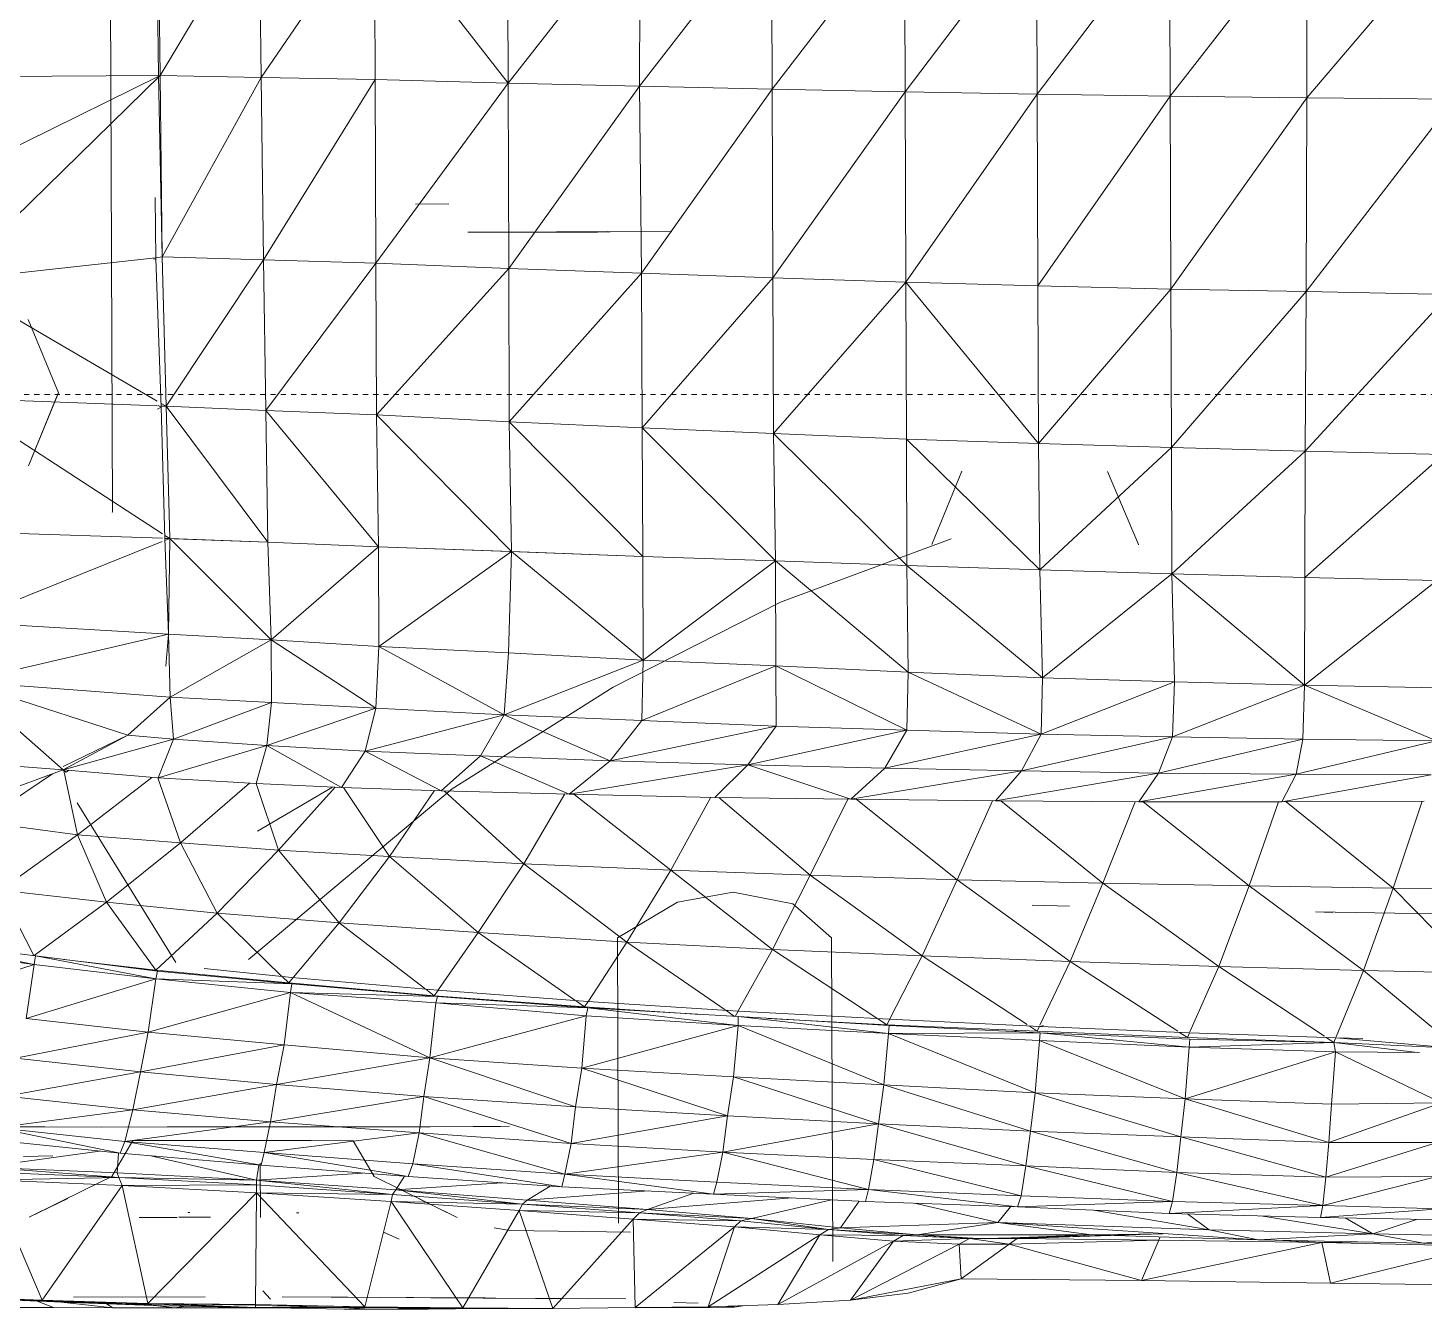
# Model space of a CAD drawing. Header units: inches. Extents: x -4450 to -273, y 9564 to 12971.
# Drawn here: x -2055.53 to -2021.54, y 12405.86 to 12437.04 of the extents above; entities that cross this region are included whole.
import ezdxf

# ---------------------------------------------------------------- set-up
doc = ezdxf.new("R2010")
doc.units = ezdxf.units.IN
doc.header["$MEASUREMENT"] = 0
doc.linetypes.add('Aligning Line 1_8_', pattern=[0.25, 0.125, -0.125])
for name, color, linetype, lineweight in [('0-1', 7, 'Continuous', 5), ('0-3', 7, 'Continuous', 9), ('A-GENM', 5, 'Continuous', 9), ('G-ANNO-SYMB-2', 147, 'Aligning Line 1_8_', 9)]:
    doc.layers.add(name, color=color, linetype=linetype, lineweight=lineweight)

# ---------------------------------------------------------------- blocks, each defined once
blk = doc.blocks.new('Land_Rover_Evoque_-_SUV_Car_Vehicle_Automobile_13067 - Land Rover EVOQUE_dwg-V7-FLOOR PLAN - ROOF')
at = {"layer": 'A-GENM'}
for p, q in [((0.91639, -0.15537), (0.91486, -0.23357)), ((0.69614, -0.18545), (0.69559, -0.25242)), ((0.94109, -0.184), (0.93954, -0.29103)), ((0.71217, -0.19287), (0.71021, -0.30044)), ((0.91068, -0.19018), (0.90917, -0.26493)), ((0.91068, -0.19018), (0.91486, -0.23357)), ((0.91461, -0.29651), (0.91663, -0.19778)), ((0.93954, -0.29103), (0.91663, -0.19778)), ((0.74795, -0.20084), (0.69559, -0.25242)), ((0.74795, -0.20084), (0.74646, -0.27072)), ((0.09805, -0.21274), (0.20732, -0.30565)), ((0.20826, -0.21476), (0.20732, -0.30565)), ((0.20826, -0.21476), (0.32707, -0.30618)), ((0.79461, -0.21261), (0.74646, -0.27072)), ((0.79461, -0.21261), (0.78798, -0.28761)), ((0.79461, -0.21261), (0.79089, -0.28904)), ((0.32885, -0.21774), (0.32707, -0.30618)), ((0.32885, -0.21774), (0.42571, -0.30681)), ((0.42571, -0.30681), (0.42774, -0.22129)), ((0.42774, -0.22129), (0.50375, -0.30702)), ((0.82822, -0.22245), (0.79679, -0.28805)), ((0.82822, -0.22245), (0.85265, -0.29219)), ((0.82822, -0.22245), (0.82914, -0.29036)), ((0.89377, -0.22309), (0.89175, -0.2959)), ((0.89377, -0.22309), (0.89907, -0.2973)), ((0.90057, -0.21913), (0.89907, -0.2973)), ((0.50552, -0.2254), (0.50375, -0.30702)), ((0.50375, -0.30702), (0.50552, -0.2254)), ((0.50552, -0.2254), (0.57023, -0.30723)), ((0.57177, -0.22464), (0.57023, -0.30723)), ((0.60463, -0.22548), (0.57023, -0.30723)), ((0.60463, -0.22548), (0.60359, -0.30809)), ((0.62512, -0.31236), (0.60463, -0.22548)), ((0.62512, -0.31236), (0.62567, -0.22883)), ((0.64225, -0.32109), (0.62567, -0.22883)), ((0.85267, -0.22524), (0.85265, -0.29219)), ((0.85267, -0.22524), (0.87417, -0.29405)), ((0.87372, -0.22514), (0.87417, -0.29405)), ((0.87372, -0.22514), (0.89175, -0.2959)), ((0.64225, -0.32109), (0.64182, -0.23314)), ((0.69559, -0.25242), (0.64183, -0.23445)), ((0.69559, -0.25242), (0.64183, -0.23445)), ((0.79714, -0.23741), (0.79089, -0.28904)), ((0.79715, -0.23615), (0.79679, -0.28805)), ((0.90021, -0.23788), (0.90917, -0.26493)), ((0.90917, -0.26493), (0.91486, -0.23357)), ((0.91284, -0.33572), (0.91486, -0.23357)), ((0.69559, -0.25242), (0.64223, -0.31844)), ((0.69408, -0.34135), (0.69559, -0.25242)), ((0.74646, -0.27072), (0.69559, -0.25242)), ((0.69559, -0.25242), (0.74646, -0.27072)), ((0.90917, -0.26493), (0.89807, -0.33417)), ((0.90917, -0.26493), (0.89936, -0.28202)), ((0.90665, -0.36611), (0.90917, -0.26493)), ((0.91284, -0.33572), (0.90917, -0.26493)), ((0.69408, -0.34135), (0.74646, -0.27072)), ((0.74393, -0.36016), (0.74646, -0.27072)), ((0.74646, -0.27072), (0.78741, -0.2876)), ((0.74646, -0.27072), (0.78741, -0.2876)), ((0.78798, -0.28761), (0.78843, -0.27105)), ((0.91412, -0.27133), (0.91461, -0.29651)), ((0.71021, -0.30044), (0.71064, -0.28964)), ((0.78497, -0.378), (0.78798, -0.28761)), ((0.78777, -0.29376), (0.79089, -0.28904)), ((0.7878, -0.28777), (0.79089, -0.28904)), ((0.7878, -0.28777), (0.79089, -0.28904)), ((0.79089, -0.28904), (0.7879, -0.37944)), ((0.79089, -0.28904), (0.78889, -0.37797)), ((0.79089, -0.28904), (0.79679, -0.28805)), ((0.79089, -0.28904), (0.79378, -0.37845)), ((0.79378, -0.37845), (0.79679, -0.28805)), ((0.79378, -0.37845), (0.79679, -0.28805)), ((0.82566, -0.38077), (0.79679, -0.28805)), ((0.82914, -0.29036), (0.79679, -0.28805)), ((0.82566, -0.38077), (0.82914, -0.29036)), ((0.82566, -0.38077), (0.85265, -0.29219)), ((0.85265, -0.29219), (0.82914, -0.29036)), ((0.84915, -0.38361), (0.85265, -0.29219)), ((0.85265, -0.29219), (0.87417, -0.29405)), ((0.93954, -0.29103), (0.91461, -0.29651)), ((0.93954, -0.29103), (0.93801, -0.40782)), ((0.74393, -0.36016), (0.78713, -0.29474)), ((0.84915, -0.38361), (0.87417, -0.29405)), ((0.87417, -0.29405), (0.87117, -0.38593)), ((0.89175, -0.2959), (0.87117, -0.38593)), ((0.87417, -0.29405), (0.89175, -0.2959)), ((0.89175, -0.2959), (0.88926, -0.38876)), ((0.89175, -0.2959), (0.89655, -0.39067)), ((0.89175, -0.2959), (0.89907, -0.2973)), ((0.89655, -0.39067), (0.89907, -0.2973)), ((0.91307, -0.32446), (0.91461, -0.29651)), ((0.91308, -0.39721), (0.91461, -0.29651)), ((0.93801, -0.40782), (0.91461, -0.29651)), ((0.20732, -0.30565), (0.09762, -0.30558)), ((0.09762, -0.30558), (0.20627, -0.39019)), ((0.20732, -0.30565), (0.20627, -0.39019)), ((0.20732, -0.30565), (0.32707, -0.30618)), ((0.20732, -0.30565), (0.32554, -0.38975)), ((0.32707, -0.30618), (0.32554, -0.38975)), ((0.32707, -0.30618), (0.42571, -0.30681)), ((0.32707, -0.30618), (0.42344, -0.3894)), ((0.42571, -0.30681), (0.42344, -0.3894)), ((0.42571, -0.30681), (0.50375, -0.30702)), ((0.42571, -0.30681), (0.50147, -0.3891)), ((0.50375, -0.30702), (0.50147, -0.3891)), ((0.50147, -0.3891), (0.50375, -0.30702)), ((0.50147, -0.3891), (0.57023, -0.30723)), ((0.50375, -0.30702), (0.57023, -0.30723)), ((0.57023, -0.30723), (0.5682, -0.38738)), ((0.60359, -0.30809), (0.57023, -0.30723)), ((0.60205, -0.38872), (0.57023, -0.30723)), ((0.60359, -0.30809), (0.60205, -0.38872)), ((0.62459, -0.39739), (0.60359, -0.30809)), ((0.62512, -0.31236), (0.60359, -0.30809)), ((0.62459, -0.39739), (0.62512, -0.31236)), ((0.64218, -0.40956), (0.62512, -0.31236)), ((0.62512, -0.31236), (0.64225, -0.32109)), ((0.64218, -0.40956), (0.64225, -0.32109)), ((0.69408, -0.34135), (0.64225, -0.32313)), ((0.78942, -0.33351), (0.78986, -0.335)), ((0.91284, -0.33572), (0.90218, -0.49661)), ((0.91284, -0.33572), (0.90665, -0.36611)), ((0.90983, -0.43884), (0.91284, -0.33572)), ((0.69408, -0.34135), (0.64218, -0.40678)), ((0.69252, -0.43175), (0.69408, -0.34135)), ((0.74393, -0.36016), (0.69408, -0.34135)), ((0.69252, -0.43175), (0.74393, -0.36016)), ((0.74091, -0.45202), (0.74393, -0.36016)), ((0.74393, -0.36016), (0.78435, -0.37788)), ((0.90665, -0.36611), (0.89457, -0.4374)), ((0.90665, -0.36611), (0.89685, -0.37934)), ((0.90218, -0.49661), (0.90665, -0.36611)), ((0.78098, -0.4704), (0.78497, -0.378)), ((0.7879, -0.37944), (0.78393, -0.47232)), ((0.78469, -0.38439), (0.7879, -0.37944)), ((0.78491, -0.47038), (0.78889, -0.37797)), ((0.78491, -0.47038), (0.79378, -0.37845)), ((0.78496, -0.37815), (0.7879, -0.37944)), ((0.79378, -0.37845), (0.78889, -0.37797)), ((0.78981, -0.47082), (0.79378, -0.37845)), ((0.78981, -0.47082), (0.79378, -0.37845)), ((0.82566, -0.38077), (0.79378, -0.37845)), ((0.50147, -0.3891), (0.5682, -0.38738)), ((0.56568, -0.469), (0.5682, -0.38738)), ((0.6005, -0.46983), (0.5682, -0.38738)), ((0.60205, -0.38872), (0.5682, -0.38738)), ((0.74091, -0.45202), (0.784, -0.38546)), ((0.82566, -0.38077), (0.78981, -0.47082)), ((0.82215, -0.47364), (0.82566, -0.38077)), ((0.82215, -0.47364), (0.84915, -0.38361)), ((0.84915, -0.38361), (0.82566, -0.38077)), ((0.84566, -0.47647), (0.84915, -0.38361)), ((0.84566, -0.47647), (0.87117, -0.38593)), ((0.84915, -0.38361), (0.87117, -0.38593)), ((0.87117, -0.38593), (0.86718, -0.47928)), ((0.87117, -0.38593), (0.88926, -0.38876)), ((0.20627, -0.39019), (0.09719, -0.39059)), ((0.09719, -0.39059), (0.2051, -0.47229)), ((0.20627, -0.39019), (0.2051, -0.47229)), ((0.20627, -0.39019), (0.32554, -0.38975)), ((0.20627, -0.39019), (0.3235, -0.47187)), ((0.32554, -0.38975), (0.3235, -0.47187)), ((0.32554, -0.38975), (0.42344, -0.3894)), ((0.32554, -0.38975), (0.42093, -0.4715)), ((0.42344, -0.3894), (0.42093, -0.4715)), ((0.42344, -0.3894), (0.50147, -0.3891)), ((0.42344, -0.3894), (0.49895, -0.47073)), ((0.49895, -0.47073), (0.50147, -0.3891)), ((0.49895, -0.47073), (0.50147, -0.3891)), ((0.50147, -0.3891), (0.56568, -0.469)), ((0.6005, -0.46983), (0.60205, -0.38872)), ((0.62304, -0.48196), (0.60205, -0.38872)), ((0.62459, -0.39739), (0.60205, -0.38872)), ((0.88926, -0.38876), (0.86718, -0.47928)), ((0.88926, -0.38876), (0.88576, -0.48213)), ((0.88926, -0.38876), (0.89258, -0.48452)), ((0.88926, -0.38876), (0.89655, -0.39067)), ((0.89258, -0.48452), (0.89655, -0.39067)), ((0.90919, -0.39478), (0.9116, -0.47833)), ((0.90919, -0.39478), (0.90983, -0.43884)), ((0.91108, -0.39622), (0.91308, -0.39721)), ((0.62304, -0.48196), (0.62459, -0.39739)), ((0.64162, -0.49801), (0.62459, -0.39739)), ((0.62459, -0.39739), (0.64218, -0.40956)), ((0.91204, -0.48469), (0.91308, -0.39721)), ((0.93801, -0.40782), (0.91308, -0.39721)), ((0.91546, -0.48956), (0.91308, -0.39721)), ((0.43811, -0.42893), (0.48327, -0.40973)), ((0.48327, -0.40973), (0.48341, -0.40976)), ((0.64162, -0.49801), (0.64218, -0.40956)), ((0.69252, -0.43175), (0.64217, -0.41171)), ((0.93801, -0.40782), (0.91546, -0.48956)), ((0.93801, -0.40782), (0.93696, -0.51924)), ((0.91014, -0.42845), (0.9116, -0.47833)), ((0.91018, -0.42688), (0.91204, -0.48469)), ((0.69252, -0.43175), (0.64164, -0.49481)), ((0.69252, -0.43175), (0.6905, -0.52169)), ((0.69252, -0.43175), (0.74091, -0.45202)), ((0.90983, -0.43884), (0.90218, -0.49661)), ((0.90983, -0.43884), (0.90979, -0.54636)), ((0.9116, -0.47833), (0.90983, -0.43884)), ((0.90983, -0.43884), (0.91215, -0.50478)), ((0.74091, -0.45202), (0.6905, -0.52169)), ((0.70668, -0.45241), (0.70611, -0.47535)), ((0.74091, -0.45202), (0.73743, -0.54343)), ((0.74091, -0.45202), (0.78028, -0.4706)), ((0.2051, -0.47229), (0.09663, -0.4727)), ((0.20357, -0.5539), (0.09663, -0.4727)), ((0.2051, -0.47229), (0.20357, -0.5539)), ((0.3235, -0.47187), (0.2051, -0.47229)), ((0.2051, -0.47229), (0.32124, -0.55346)), ((0.32124, -0.55346), (0.42093, -0.4715)), ((0.3235, -0.47187), (0.32124, -0.55346)), ((0.3235, -0.47187), (0.42093, -0.4715)), ((0.41817, -0.55311), (0.49895, -0.47073)), ((0.42093, -0.4715), (0.41817, -0.55311)), ((0.42093, -0.4715), (0.49895, -0.47073)), ((0.49619, -0.55282), (0.56568, -0.469)), ((0.49895, -0.47073), (0.49619, -0.55282)), ((0.49619, -0.55282), (0.49895, -0.47073)), ((0.49895, -0.47073), (0.56568, -0.469)), ((0.56219, -0.55208), (0.56568, -0.469)), ((0.56219, -0.55208), (0.6005, -0.46983)), ((0.6005, -0.46983), (0.56568, -0.469)), ((0.598, -0.55291), (0.6005, -0.46983)), ((0.6005, -0.46983), (0.62148, -0.56649)), ((0.6005, -0.46983), (0.62304, -0.48196)), ((0.77651, -0.56375), (0.78098, -0.4704)), ((0.78393, -0.47232), (0.77994, -0.56517)), ((0.78098, -0.4704), (0.78037, -0.46847)), ((0.78044, -0.56371), (0.78491, -0.47038)), ((0.78393, -0.47232), (0.78065, -0.47733)), ((0.78096, -0.47092), (0.78393, -0.47232)), ((0.78532, -0.5642), (0.78491, -0.47038)), ((0.78491, -0.47038), (0.78981, -0.47082)), ((0.78532, -0.5642), (0.78981, -0.47082)), ((0.78532, -0.5642), (0.78981, -0.47082)), ((0.82215, -0.47364), (0.78532, -0.5642)), ((0.82215, -0.47364), (0.78981, -0.47082)), ((0.81721, -0.56701), (0.82215, -0.47364)), ((0.84566, -0.47647), (0.82215, -0.47364)), ((0.62148, -0.56649), (0.62304, -0.48196)), ((0.64056, -0.58739), (0.62304, -0.48196)), ((0.62304, -0.48196), (0.64162, -0.49801)), ((0.77988, -0.47851), (0.73743, -0.54343)), ((0.81721, -0.56701), (0.84566, -0.47647)), ((0.84119, -0.5703), (0.84566, -0.47647)), ((0.84119, -0.5703), (0.86718, -0.47928)), ((0.84566, -0.47647), (0.86718, -0.47928)), ((0.86718, -0.47928), (0.8632, -0.57314)), ((0.88576, -0.48213), (0.8632, -0.57314)), ((0.86718, -0.47928), (0.88576, -0.48213)), ((0.88576, -0.48213), (0.88178, -0.57643)), ((0.88576, -0.48213), (0.89258, -0.48452)), ((0.9116, -0.47833), (0.91215, -0.50478)), ((0.9116, -0.47833), (0.91213, -0.51403)), ((0.9116, -0.47833), (0.91204, -0.48469)), ((0.78341, -0.48442), (0.78416, -0.4861)), ((0.88178, -0.57643), (0.89258, -0.48452)), ((0.88909, -0.57836), (0.89258, -0.48452)), ((0.90218, -0.49661), (0.89242, -0.4887)), ((0.91204, -0.48469), (0.9121, -0.50478)), ((0.91204, -0.48469), (0.91546, -0.48956)), ((0.91213, -0.51403), (0.91546, -0.48956)), ((0.93696, -0.51924), (0.91546, -0.48956)), ((0.91555, -0.5204), (0.91546, -0.48956)), ((0.64056, -0.58739), (0.64162, -0.49801)), ((0.6905, -0.52169), (0.6416, -0.49981)), ((0.90218, -0.49661), (0.89021, -0.54807)), ((0.90218, -0.49661), (0.90979, -0.54636)), ((0.90218, -0.49661), (0.90544, -0.59381)), ((0.91215, -0.50478), (0.90979, -0.54636)), ((0.91215, -0.50478), (0.91026, -0.55513)), ((0.91215, -0.50478), (0.91213, -0.51403)), ((0.91213, -0.51403), (0.91026, -0.55513)), ((0.91213, -0.51403), (0.91368, -0.56098)), ((0.91213, -0.51403), (0.91555, -0.5204)), ((0.48332, -0.5373), (0.43804, -0.51886)), ((0.4798, -0.52554), (0.519, -0.63094)), ((0.6905, -0.52169), (0.6406, -0.58417)), ((0.6905, -0.52169), (0.68749, -0.6126)), ((0.73743, -0.54343), (0.6905, -0.52169)), ((0.91368, -0.56098), (0.91555, -0.5204)), ((0.93696, -0.51924), (0.91555, -0.5204)), ((0.95024, -0.58763), (0.91555, -0.5204)), ((0.93696, -0.51924), (0.94575, -0.55191)), ((0.93696, -0.51924), (0.95024, -0.58763)), ((0.73743, -0.54343), (0.68749, -0.6126)), ((0.73743, -0.54343), (0.73345, -0.63578)), ((0.73743, -0.54343), (0.77638, -0.56335)), ((0.90979, -0.54636), (0.90544, -0.59381)), ((0.90979, -0.54636), (0.90639, -0.60113)), ((0.90979, -0.54636), (0.91026, -0.55513)), ((0.95024, -0.58763), (0.94575, -0.55191)), ((0.20357, -0.5539), (0.09583, -0.55432)), ((0.20192, -0.636), (0.09583, -0.55432)), ((0.20357, -0.5539), (0.20192, -0.636)), ((0.32124, -0.55346), (0.20357, -0.5539)), ((0.20357, -0.5539), (0.31846, -0.63558)), ((0.32124, -0.55346), (0.31846, -0.63558)), ((0.32124, -0.55346), (0.41817, -0.55311)), ((0.32124, -0.55346), (0.41466, -0.6352)), ((0.41466, -0.6352), (0.49619, -0.55282)), ((0.41817, -0.55311), (0.41466, -0.6352)), ((0.41817, -0.55311), (0.49619, -0.55282)), ((0.49342, -0.63394), (0.56219, -0.55208)), ((0.49619, -0.55282), (0.49342, -0.63394)), ((0.49342, -0.63394), (0.49619, -0.55282)), ((0.49619, -0.55282), (0.56219, -0.55208)), ((0.56219, -0.55208), (0.55818, -0.63371)), ((0.55818, -0.63371), (0.598, -0.55291)), ((0.56219, -0.55208), (0.598, -0.55291)), ((0.59548, -0.63356), (0.598, -0.55291)), ((0.598, -0.55291), (0.62148, -0.56649)), ((0.598, -0.55291), (0.61947, -0.65102)), ((0.91026, -0.55513), (0.90639, -0.60113)), ((0.91026, -0.55513), (0.90982, -0.60649)), ((0.91026, -0.55513), (0.91368, -0.56098)), ((0.62148, -0.56649), (0.61947, -0.65102)), ((0.62148, -0.56649), (0.64056, -0.58739)), ((0.77155, -0.65711), (0.77651, -0.56375)), ((0.77497, -0.65709), (0.78044, -0.56371)), ((0.77497, -0.65709), (0.78532, -0.5642)), ((0.77994, -0.56517), (0.77606, -0.63845)), ((0.77994, -0.56517), (0.77613, -0.57096)), ((0.77653, -0.56343), (0.77994, -0.56517)), ((0.78037, -0.65709), (0.78532, -0.5642)), ((0.78037, -0.65708), (0.78532, -0.5642)), ((0.81721, -0.56701), (0.78037, -0.65709)), ((0.78532, -0.5642), (0.78044, -0.56371)), ((0.81721, -0.56701), (0.78532, -0.5642)), ((0.81224, -0.65987), (0.81721, -0.56701)), ((0.84119, -0.5703), (0.81721, -0.56701)), ((0.90982, -0.60649), (0.91368, -0.56098)), ((0.91368, -0.56098), (0.95276, -0.63262)), ((0.91368, -0.56098), (0.95024, -0.58763)), ((0.77593, -0.57127), (0.73345, -0.63578)), ((0.81224, -0.65987), (0.84119, -0.5703)), ((0.83623, -0.66366), (0.84119, -0.5703)), ((0.84119, -0.5703), (0.8632, -0.57314)), ((0.84119, -0.5703), (0.85873, -0.66649)), ((0.8632, -0.57314), (0.85873, -0.66649)), ((0.88178, -0.57643), (0.85873, -0.66649)), ((0.8632, -0.57314), (0.88178, -0.57643)), ((0.88178, -0.57643), (0.87733, -0.67028)), ((0.88178, -0.57643), (0.8846, -0.67219)), ((0.88178, -0.57643), (0.88909, -0.57836)), ((0.8846, -0.67219), (0.88909, -0.57836)), ((0.90544, -0.59381), (0.8889, -0.58233)), ((0.61947, -0.65102), (0.64056, -0.58739)), ((0.64056, -0.58739), (0.63952, -0.67146)), ((0.68749, -0.6126), (0.64054, -0.58935)), ((0.90544, -0.59381), (0.89959, -0.64861)), ((0.90544, -0.59381), (0.90639, -0.60113)), ((0.95276, -0.63262), (0.95024, -0.58763)), ((0.72633, -0.59934), (0.70528, -0.62337)), ((0.92623, -0.5986), (0.72633, -0.59934)), ((0.88808, -0.59937), (0.89959, -0.64861)), ((0.90639, -0.60113), (0.89959, -0.64861)), ((0.90639, -0.60113), (0.90105, -0.6554)), ((0.90639, -0.60113), (0.90494, -0.65931)), ((0.90639, -0.60113), (0.90982, -0.60649)), ((0.92632, -0.59865), (0.92623, -0.5986)), ((0.90982, -0.60649), (0.90494, -0.65931)), ((0.90982, -0.60649), (0.95427, -0.67566)), ((0.90982, -0.60649), (0.95276, -0.63262)), ((0.68749, -0.6126), (0.63955, -0.66893)), ((0.68749, -0.6126), (0.68448, -0.69861)), ((0.73345, -0.63578), (0.68749, -0.6126)), ((0.69808, -0.66006), (0.70528, -0.62337)), ((0.88691, -0.62396), (0.89421, -0.71313)), ((0.20192, -0.636), (0.09497, -0.63641)), ((0.20012, -0.71809), (0.09497, -0.63641)), ((0.20012, -0.71809), (0.20192, -0.636)), ((0.31846, -0.63558), (0.20192, -0.636)), ((0.3157, -0.71669), (0.20192, -0.636)), ((0.31846, -0.63558), (0.3157, -0.71669)), ((0.41466, -0.6352), (0.31846, -0.63558)), ((0.31846, -0.63558), (0.41116, -0.71634)), ((0.41116, -0.71634), (0.49342, -0.63394)), ((0.41466, -0.6352), (0.41116, -0.71634)), ((0.41466, -0.6352), (0.49342, -0.63394)), ((0.49342, -0.63394), (0.49066, -0.71604)), ((0.49066, -0.71604), (0.49342, -0.63394)), ((0.49342, -0.63394), (0.55818, -0.63371)), ((0.49342, -0.63394), (0.5547, -0.71581)), ((0.519, -0.63094), (0.57145, -0.73437)), ((0.55818, -0.63371), (0.5547, -0.71581)), ((0.55818, -0.63371), (0.59548, -0.63356)), ((0.55818, -0.63371), (0.59199, -0.71664)), ((0.59199, -0.71664), (0.59548, -0.63356)), ((0.59548, -0.63356), (0.61947, -0.65102)), ((0.59548, -0.63356), (0.61696, -0.73607)), ((0.73345, -0.63578), (0.68448, -0.69861)), ((0.73345, -0.63578), (0.72897, -0.72573)), ((0.73345, -0.63578), (0.77135, -0.657)), ((0.95427, -0.67566), (0.95276, -0.63262)), ((0.61947, -0.65102), (0.61696, -0.73607)), ((0.61947, -0.65102), (0.63952, -0.67146)), ((0.61947, -0.65102), (0.63748, -0.76139)), ((0.89959, -0.64861), (0.89421, -0.71313)), ((0.89959, -0.64861), (0.89617, -0.718)), ((0.90105, -0.6554), (0.89617, -0.718)), ((0.89959, -0.64861), (0.90105, -0.6554)), ((0.90105, -0.6554), (0.90007, -0.7219)), ((0.90105, -0.6554), (0.90494, -0.65931)), ((0.95346, -0.6527), (0.9545, -0.6596)), ((0.7042, -0.69448), (0.69816, -0.66006)), ((0.76561, -0.74998), (0.77155, -0.65711)), ((0.78037, -0.65708), (0.76953, -0.74995)), ((0.77497, -0.65709), (0.76953, -0.74995)), ((0.77484, -0.65922), (0.77106, -0.6647)), ((0.77155, -0.65711), (0.77486, -0.65897)), ((0.78037, -0.65709), (0.77442, -0.7509)), ((0.78037, -0.65709), (0.77442, -0.7509)), ((0.77497, -0.65709), (0.78037, -0.65708)), ((0.81224, -0.65987), (0.78037, -0.65709)), ((0.80677, -0.7537), (0.78037, -0.65709)), ((0.81224, -0.65987), (0.80677, -0.7537)), ((0.83623, -0.66366), (0.80677, -0.7537)), ((0.83623, -0.66366), (0.81224, -0.65987)), ((0.83077, -0.7575), (0.83623, -0.66366)), ((0.85328, -0.76032), (0.83623, -0.66366)), ((0.83623, -0.66366), (0.85873, -0.66649)), ((0.90494, -0.65931), (0.90007, -0.7219)), ((0.90494, -0.65931), (0.95477, -0.72063)), ((0.90494, -0.65931), (0.95427, -0.67566)), ((0.95457, -0.66449), (0.95363, -0.65749)), ((0.95457, -0.66449), (0.95367, -0.65858)), ((0.95374, -0.66068), (0.95457, -0.66449)), ((0.95442, -0.6596), (0.95389, -0.66473)), ((0.95442, -0.6596), (0.95434, -0.66447)), ((0.95457, -0.66449), (0.9545, -0.6596)), ((0.63952, -0.67146), (0.63748, -0.76139)), ((0.77084, -0.66502), (0.72897, -0.72573)), ((0.85328, -0.76032), (0.85873, -0.66649)), ((0.87235, -0.76412), (0.85873, -0.66649)), ((0.85873, -0.66649), (0.87733, -0.67028)), ((0.87235, -0.76412), (0.87733, -0.67028)), ((0.87235, -0.76412), (0.8846, -0.67219)), ((0.87733, -0.67028), (0.8846, -0.67219)), ((0.88014, -0.76604), (0.8846, -0.67219)), ((0.95409, -0.67062), (0.95463, -0.67405)), ((0.95463, -0.67405), (0.95457, -0.66449)), ((0.68448, -0.69861), (0.63946, -0.67403)), ((0.7736, -0.68049), (0.76902, -0.75191)), ((0.95477, -0.72063), (0.95427, -0.67566)), ((0.9547, -0.68822), (0.95463, -0.67405)), ((0.89421, -0.71313), (0.88402, -0.68444)), ((0.95158, -0.69676), (0.95209, -0.68185)), ((0.9547, -0.68822), (0.95438, -0.68533)), ((0.9547, -0.68822), (0.95439, -0.68632)), ((0.95476, -0.70705), (0.9547, -0.68822)), ((0.29, -0.73803), (0.29022, -0.69804)), ((0.68448, -0.69861), (0.63755, -0.75852)), ((0.68448, -0.69861), (0.68049, -0.78949)), ((0.72897, -0.72573), (0.68448, -0.69861)), ((0.72639, -0.73165), (0.7042, -0.69448)), ((0.95479, -0.72063), (0.95476, -0.70705)), ((0.48765, -0.79715), (0.5547, -0.71581)), ((0.49066, -0.71604), (0.5547, -0.71581)), ((0.5547, -0.71581), (0.55021, -0.79889)), ((0.5547, -0.71581), (0.58848, -0.80167)), ((0.5547, -0.71581), (0.59199, -0.71664)), ((0.88834, -0.78745), (0.88269, -0.71236)), ((0.89421, -0.71313), (0.88834, -0.78745)), ((0.89421, -0.71313), (0.89077, -0.79038)), ((0.89617, -0.718), (0.89421, -0.71313)), ((0.19821, -0.79922), (0.09404, -0.71752)), ((0.20012, -0.71809), (0.09404, -0.71752)), ((0.19821, -0.79922), (0.20012, -0.71809)), ((0.3157, -0.71669), (0.20012, -0.71809)), ((0.31268, -0.79879), (0.20012, -0.71809)), ((0.3157, -0.71669), (0.31268, -0.79879)), ((0.41116, -0.71634), (0.3157, -0.71669)), ((0.3157, -0.71669), (0.40742, -0.79845)), ((0.40742, -0.79845), (0.49066, -0.71604)), ((0.41116, -0.71634), (0.40742, -0.79845)), ((0.41116, -0.71634), (0.49066, -0.71604)), ((0.49066, -0.71604), (0.48765, -0.79715)), ((0.49066, -0.71604), (0.48766, -0.79815)), ((0.58848, -0.80167), (0.59199, -0.71664)), ((0.59199, -0.71664), (0.61696, -0.73607)), ((0.89617, -0.718), (0.89077, -0.79038)), ((0.90007, -0.7219), (0.89467, -0.79231)), ((0.89617, -0.718), (0.89469, -0.79121)), ((0.89617, -0.718), (0.90007, -0.7219)), ((0.90007, -0.7219), (0.95477, -0.72063)), ((0.90007, -0.7219), (0.95528, -0.77146)), ((0.90823, -0.72357), (0.9071, -0.79814)), ((0.95528, -0.77146), (0.95477, -0.72063)), ((0.72897, -0.72573), (0.68049, -0.78949)), ((0.72897, -0.72573), (0.72302, -0.81762)), ((0.72633, -0.73166), (0.90247, -0.73102)), ((0.90247, -0.73102), (0.72639, -0.73165)), ((0.72897, -0.72573), (0.76545, -0.74958)), ((0.94871, -0.84688), (0.9494, -0.72643)), ((0.29, -0.73803), (0.29003, -0.76931)), ((0.2902, -0.73615), (0.29027, -0.74401)), ((0.57145, -0.73437), (0.63421, -0.83383)), ((0.58848, -0.80167), (0.61696, -0.73607)), ((0.61696, -0.73607), (0.61395, -0.8162)), ((0.61696, -0.73607), (0.63748, -0.76139)), ((0.29027, -0.74401), (0.29027, -0.76844)), ((0.75867, -0.84286), (0.76561, -0.74998)), ((0.76953, -0.74995), (0.76261, -0.84284)), ((0.76563, -0.74969), (0.76902, -0.75191)), ((0.76953, -0.74995), (0.7665, -0.84378)), ((0.76953, -0.74995), (0.77442, -0.7509)), ((0.94871, -0.84688), (0.94934, -0.74983)), ((0.76477, -0.75799), (0.72302, -0.81762)), ((0.76902, -0.75191), (0.7621, -0.84478)), ((0.76902, -0.75191), (0.76504, -0.7576)), ((0.77442, -0.7509), (0.7665, -0.84378)), ((0.77442, -0.7509), (0.7665, -0.84378)), ((0.80677, -0.7537), (0.77442, -0.7509)), ((0.80035, -0.84756), (0.77442, -0.7509)), ((0.80677, -0.7537), (0.80035, -0.84756)), ((0.83077, -0.7575), (0.80035, -0.84756)), ((0.83077, -0.7575), (0.80677, -0.7537)), ((0.82433, -0.85134), (0.83077, -0.7575)), ((0.85328, -0.76032), (0.83077, -0.7575)), ((0.61395, -0.8162), (0.63748, -0.76139)), ((0.63748, -0.76139), (0.63546, -0.84056)), ((0.68049, -0.78949), (0.63741, -0.76408)), ((0.82433, -0.85134), (0.85328, -0.76032)), ((0.84684, -0.85419), (0.85328, -0.76032)), ((0.84684, -0.85419), (0.87235, -0.76412)), ((0.87235, -0.76412), (0.85328, -0.76032)), ((0.86591, -0.85797), (0.87235, -0.76412)), ((0.86591, -0.85797), (0.88014, -0.76604)), ((0.87235, -0.76412), (0.88014, -0.76604)), ((0.8737, -0.86086), (0.88014, -0.76604)), ((0.29027, -0.76844), (0.29023, -0.82414)), ((0.88834, -0.78745), (0.87965, -0.77328)), ((0.89467, -0.79231), (0.95528, -0.77146)), ((0.95528, -0.77146), (0.95479, -0.82719)), ((0.95528, -0.77146), (0.95526, -0.78022)), ((0.95479, -0.82719), (0.95526, -0.78022)), ((0.95526, -0.78022), (0.95523, -0.77747)), ((0.95526, -0.78022), (0.95523, -0.77747)), ((0.95524, -0.83303), (0.95526, -0.78022)), ((0.95524, -0.83303), (0.95526, -0.78022)), ((0.68049, -0.78949), (0.6355, -0.8387)), ((0.68049, -0.78949), (0.67602, -0.87257)), ((0.68049, -0.78949), (0.72302, -0.81762)), ((0.88834, -0.78745), (0.88192, -0.86859)), ((0.89077, -0.79038), (0.88192, -0.86859)), ((0.89077, -0.79038), (0.88485, -0.87056)), ((0.89077, -0.79038), (0.88834, -0.78745)), ((0.89077, -0.79038), (0.88926, -0.8715)), ((0.89467, -0.79231), (0.88926, -0.8715)), ((0.89077, -0.79038), (0.89467, -0.79231)), ((0.89467, -0.79231), (0.95479, -0.82719)), ((0.09213, -0.8817), (0.19821, -0.79922)), ((0.09312, -0.7996), (0.19821, -0.79922)), ((0.19605, -0.88131), (0.19821, -0.79922)), ((0.31268, -0.79879), (0.19821, -0.79922)), ((0.30943, -0.8809), (0.19821, -0.79922)), ((0.31268, -0.79879), (0.30943, -0.8809)), ((0.40742, -0.79845), (0.31268, -0.79879)), ((0.31268, -0.79879), (0.40317, -0.88057)), ((0.48765, -0.79715), (0.40317, -0.88057)), ((0.40742, -0.79845), (0.40317, -0.88057)), ((0.40742, -0.79845), (0.48765, -0.79715)), ((0.48765, -0.79715), (0.48464, -0.87926)), ((0.48766, -0.79815), (0.48464, -0.87926)), ((0.48765, -0.79715), (0.55021, -0.79889)), ((0.48765, -0.79715), (0.54622, -0.87903)), ((0.55021, -0.79889), (0.54622, -0.87903)), ((0.54622, -0.87903), (0.58848, -0.80167)), ((0.55021, -0.79889), (0.58848, -0.80167)), ((0.58449, -0.88084), (0.58848, -0.80167)), ((0.58848, -0.80167), (0.61395, -0.8162)), ((0.58848, -0.80167), (0.61093, -0.88759)), ((0.8428, -0.80383), (0.84268, -0.79823)), ((0.90547, -0.80781), (0.9071, -0.79814)), ((0.95524, -0.83303), (0.95516, -0.79782)), ((0.95565, -0.84865), (0.95516, -0.79782)), ((0.84288, -0.82068), (0.8428, -0.80383)), ((0.87763, -0.80299), (0.88192, -0.86859)), ((0.61395, -0.8162), (0.61093, -0.88759)), ((0.61395, -0.8162), (0.63546, -0.84056)), ((0.72302, -0.81762), (0.67602, -0.87257)), ((0.72302, -0.81762), (0.71706, -0.90363)), ((0.72302, -0.81762), (0.75831, -0.84214)), ((0.94857, -0.86223), (0.9486, -0.81329)), ((0.84296, -0.84742), (0.84288, -0.82068)), ((0.88926, -0.8715), (0.95479, -0.82719)), ((0.95479, -0.82719), (0.95428, -0.88778)), ((0.95479, -0.82719), (0.95475, -0.88483)), ((0.95479, -0.82719), (0.95524, -0.83303)), ((0.27312, -0.85649), (0.27283, -0.83586)), ((0.63421, -0.83383), (0.73965, -0.95952)), ((0.88194, -0.86526), (0.89905, -0.83062)), ((0.88738, -0.8545), (0.89905, -0.83062)), ((0.95475, -0.88483), (0.95524, -0.83303)), ((0.95475, -0.88483), (0.95524, -0.83303)), ((0.95563, -0.90044), (0.95524, -0.83303)), ((0.95524, -0.83303), (0.95565, -0.84865)), ((0.61093, -0.88759), (0.63546, -0.84056)), ((0.63546, -0.84056), (0.63344, -0.90213)), ((0.67602, -0.87257), (0.63532, -0.84476)), ((0.75078, -0.93278), (0.75867, -0.84286)), ((0.7621, -0.84478), (0.75419, -0.93473)), ((0.76261, -0.84284), (0.7547, -0.93275)), ((0.75804, -0.85009), (0.7621, -0.84478)), ((0.75851, -0.84228), (0.7621, -0.84478)), ((0.76261, -0.84284), (0.76008, -0.93372)), ((0.7665, -0.84378), (0.76008, -0.93372)), ((0.7665, -0.84378), (0.76008, -0.93372)), ((0.7665, -0.84378), (0.76261, -0.84284)), ((0.80035, -0.84756), (0.7665, -0.84378)), ((0.71706, -0.90363), (0.75759, -0.85068)), ((0.80035, -0.84756), (0.76008, -0.93372)), ((0.80035, -0.84756), (0.79244, -0.93753)), ((0.81691, -0.94229), (0.80035, -0.84756)), ((0.82433, -0.85134), (0.80035, -0.84756)), ((0.81691, -0.94229), (0.82433, -0.85134)), ((0.83992, -0.94607), (0.82433, -0.85134)), ((0.82433, -0.85134), (0.84684, -0.85419)), ((0.84306, -0.88225), (0.84296, -0.84742)), ((0.95563, -0.90044), (0.95565, -0.84865)), ((0.83992, -0.94607), (0.84684, -0.85419)), ((0.85899, -0.94989), (0.84684, -0.85419)), ((0.84684, -0.85419), (0.86591, -0.85797)), ((0.85899, -0.94989), (0.86591, -0.85797)), ((0.85899, -0.94989), (0.8737, -0.86086)), ((0.86591, -0.85797), (0.8737, -0.86086)), ((0.86678, -0.9518), (0.8737, -0.86086)), ((0.94808, -0.9388), (0.9485, -0.85754)), ((0.87352, -0.86325), (0.88192, -0.86859)), ((0.88194, -0.86526), (0.87378, -0.88187)), ((0.876, -0.95465), (0.88192, -0.86859)), ((0.88485, -0.87056), (0.876, -0.95465)), ((0.88485, -0.87056), (0.87892, -0.95461)), ((0.88485, -0.87056), (0.88192, -0.86859)), ((0.88485, -0.87056), (0.88382, -0.95461)), ((0.88926, -0.8715), (0.88485, -0.87056)), ((0.90816, -0.87612), (0.91243, -0.86654)), ((0.91042, -0.87098), (0.90816, -0.87612)), ((0.48464, -0.87926), (0.40042, -0.94897)), ((0.40317, -0.88057), (0.48464, -0.87926)), ((0.48464, -0.87926), (0.48189, -0.94768)), ((0.48464, -0.87926), (0.48189, -0.94768)), ((0.48464, -0.87926), (0.54622, -0.87903)), ((0.48464, -0.87926), (0.54224, -0.94552)), ((0.54622, -0.87903), (0.54224, -0.94552)), ((0.54622, -0.87903), (0.58449, -0.88084)), ((0.67602, -0.87257), (0.63348, -0.90079)), ((0.67602, -0.87257), (0.67205, -0.94101)), ((0.67602, -0.87257), (0.71706, -0.90363)), ((0.88926, -0.8715), (0.88382, -0.95461)), ((0.88926, -0.8715), (0.95428, -0.88778)), ((0.94808, -0.9388), (0.94847, -0.87829)), ((0.09213, -0.8817), (0.19605, -0.88131)), ((0.09213, -0.8817), (0.19477, -0.95168)), ((0.19477, -0.95168), (0.19605, -0.88131)), ((0.30943, -0.8809), (0.19605, -0.88131)), ((0.30741, -0.9503), (0.19605, -0.88131)), ((0.30943, -0.8809), (0.30741, -0.9503)), ((0.40317, -0.88057), (0.30943, -0.8809)), ((0.40042, -0.94897), (0.30943, -0.8809)), ((0.40317, -0.88057), (0.40042, -0.94897)), ((0.54224, -0.94552), (0.58449, -0.88084)), ((0.581, -0.94536), (0.58449, -0.88084)), ((0.58449, -0.88084), (0.61093, -0.88759)), ((0.58449, -0.88084), (0.60747, -0.94817)), ((0.61093, -0.88759), (0.60747, -0.94817)), ((0.61093, -0.88759), (0.63344, -0.90213)), ((0.84309, -0.92283), (0.84306, -0.88225)), ((0.87378, -0.88187), (0.85163, -0.89488)), ((0.88382, -0.95461), (0.95428, -0.88778)), ((0.95428, -0.88778), (0.95278, -0.95524)), ((0.95428, -0.88778), (0.95327, -0.95523)), ((0.95428, -0.88778), (0.95378, -0.90635)), ((0.95411, -0.89893), (0.95475, -0.88483)), ((0.95411, -0.89893), (0.95475, -0.88484)), ((0.95428, -0.88778), (0.95475, -0.88484)), ((0.95464, -0.95517), (0.95475, -0.88484)), ((0.95475, -0.88484), (0.95563, -0.90044)), ((0.85163, -0.89488), (0.85153, -0.9209)), ((0.876, -0.95465), (0.87164, -0.88907)), ((0.60747, -0.94817), (0.63344, -0.90213)), ((0.63344, -0.90213), (0.63096, -0.9549)), ((0.71706, -0.90363), (0.67205, -0.94101)), ((0.71706, -0.90363), (0.71114, -0.97891)), ((0.71706, -0.90363), (0.75063, -0.93175)), ((0.95464, -0.95517), (0.95563, -0.90044)), ((0.63318, -0.90769), (0.66038, -0.95411)), ((0.67205, -0.94101), (0.63325, -0.90603)), ((0.95464, -0.95517), (0.9539, -0.91313)), ((0.84315, -0.96638), (0.84309, -0.92283)), ((0.85153, -0.9209), (0.85148, -0.96299)), ((0.89614, -0.92855), (0.8961, -0.92996)), ((0.71114, -0.97891), (0.74992, -0.9391)), ((0.7453, -0.98694), (0.75078, -0.93278)), ((0.75419, -0.93473), (0.7463, -1.01685)), ((0.7547, -0.93275), (0.74679, -1.01589)), ((0.75016, -0.93885), (0.75419, -0.93473)), ((0.75085, -0.93193), (0.75419, -0.93473)), ((0.7547, -0.93275), (0.75168, -1.01683)), ((0.76008, -0.93372), (0.75168, -1.01683)), ((0.76008, -0.93372), (0.75168, -1.01683)), ((0.76008, -0.93372), (0.7547, -0.93275)), ((0.79244, -0.93753), (0.76008, -0.93372)), ((0.78454, -1.02159), (0.76008, -0.93372)), ((0.79244, -0.93753), (0.78454, -1.02159)), ((0.80902, -1.02636), (0.79244, -0.93753)), ((0.81691, -0.94229), (0.79244, -0.93753)), ((0.3979, -1.01055), (0.48189, -0.94768)), ((0.40042, -0.94897), (0.48189, -0.94768)), ((0.47963, -1.00829), (0.54224, -0.94552)), ((0.47963, -1.00829), (0.48189, -0.94768)), ((0.47963, -1.01123), (0.48189, -0.94768)), ((0.48189, -0.94768), (0.54224, -0.94552)), ((0.53875, -1.00903), (0.54224, -0.94552)), ((0.54224, -0.94552), (0.581, -0.94536)), ((0.57751, -1.0079), (0.54224, -0.94552)), ((0.57751, -1.0079), (0.581, -0.94536)), ((0.581, -0.94536), (0.60747, -0.94817)), ((0.581, -0.94536), (0.60348, -1.00584)), ((0.60747, -0.94817), (0.60348, -1.00584)), ((0.60747, -0.94817), (0.63096, -0.9549)), ((0.60747, -0.94817), (0.62746, -1.01548)), ((0.67205, -0.94101), (0.63096, -0.95488)), ((0.67205, -0.94101), (0.66758, -1.00162)), ((0.67205, -0.94101), (0.71114, -0.97891)), ((0.80902, -1.02636), (0.81691, -0.94229)), ((0.83251, -1.03111), (0.81691, -0.94229)), ((0.83992, -0.94607), (0.81691, -0.94229)), ((0.83251, -1.03111), (0.83992, -0.94607)), ((0.85205, -1.03593), (0.83992, -0.94607)), ((0.83992, -0.94607), (0.85899, -0.94989)), ((0.94947, -0.94601), (0.94443, -0.95063)), ((0.94952, -0.94593), (0.94947, -0.94601)), ((0.95487, -0.96681), (0.95488, -0.94199)), ((0.19477, -0.95168), (0.09144, -0.95304)), ((0.19363, -1.01422), (0.09144, -0.95304)), ((0.19363, -1.01422), (0.19477, -0.95168)), ((0.30741, -0.9503), (0.19477, -0.95168)), ((0.30565, -1.01285), (0.19477, -0.95168)), ((0.1989, -0.95069), (0.19893, -0.9507)), ((0.30565, -1.01285), (0.30741, -0.9503)), ((0.40042, -0.94897), (0.30741, -0.9503)), ((0.3979, -1.01055), (0.30741, -0.9503)), ((0.3979, -1.01055), (0.40042, -0.94897)), ((0.63096, -0.9549), (0.62746, -1.01548)), ((0.85205, -1.03593), (0.85899, -0.94989)), ((0.85205, -1.03593), (0.86678, -0.9518)), ((0.85899, -0.94989), (0.86678, -0.9518)), ((0.85937, -1.0388), (0.86678, -0.9518)), ((0.86098, -1.01987), (0.876, -0.95465)), ((0.89911, -0.9522), (0.86553, -0.95234)), ((0.876, -0.95465), (0.86665, -0.95325)), ((0.8715, -1.04065), (0.876, -0.95465)), ((0.87892, -0.95461), (0.87443, -1.03966)), ((0.87443, -1.03966), (0.876, -0.95465)), ((0.87892, -0.95461), (0.876, -0.95465)), ((0.88382, -0.95461), (0.87892, -0.95461)), ((0.87892, -0.95461), (0.87932, -1.03768)), ((0.88382, -0.95461), (0.87932, -1.03768)), ((0.88382, -0.95461), (0.95278, -0.95524)), ((0.88382, -0.95461), (0.95224, -1.0217)), ((0.89911, -0.9522), (0.89914, -0.95221)), ((0.95219, -1.03535), (0.95464, -0.95517)), ((0.95224, -1.0217), (0.95327, -0.95523)), ((0.95278, -0.95524), (0.95224, -1.0217)), ((0.95464, -0.95517), (0.9524, -1.01149)), ((0.95278, -0.95524), (0.95327, -0.95523)), ((0.95464, -0.95517), (0.95327, -0.95523)), ((0.95362, -1.01284), (0.95464, -0.95517)), ((0.66758, -1.00162), (0.63072, -0.95903)), ((0.85148, -0.96299), (0.85148, -1.00507)), ((0.84316, -1.00992), (0.84315, -0.96638)), ((0.95487, -0.96681), (0.95484, -1.00538)), ((0.71114, -0.97891), (0.66758, -1.00162)), ((0.71114, -0.97891), (0.70421, -1.04738)), ((0.71114, -0.97891), (0.7463, -1.01685)), ((0.89889, -1.00256), (0.89891, -0.98312)), ((0.8989, -0.99034), (0.89891, -0.98312)), ((0.89889, -1.00256), (0.8989, -0.99034)), ((0.94805, -0.98642), (0.94836, -1.06773)), ((0.94805, -0.98642), (0.94832, -1.03749)), ((0.89606, -0.99577), (0.89608, -0.99717)), ((0.95387, -0.99837), (0.95484, -1.00538)), ((0.3979, -1.01055), (0.47963, -1.00829)), ((0.3979, -1.01055), (0.4796, -1.00829)), ((0.3979, -1.01055), (0.47963, -1.00829)), ((0.47963, -1.00829), (0.47768, -1.01128)), ((0.47963, -1.00829), (0.47953, -1.01123)), ((0.47963, -1.01123), (0.4796, -1.00829)), ((0.47963, -1.00829), (0.48079, -1.01118)), ((0.47963, -1.00829), (0.53875, -1.00903)), ((0.53875, -1.00903), (0.47963, -1.01123)), ((0.53127, -1.1371), (0.53875, -1.00903)), ((0.57751, -1.0079), (0.53875, -1.00903)), ((0.57751, -1.0079), (0.53875, -1.00903)), ((0.56809, -1.13596), (0.53875, -1.00903)), ((0.53875, -1.00903), (0.55843, -1.01073)), ((0.56809, -1.13596), (0.57751, -1.0079)), ((0.57751, -1.0079), (0.60348, -1.00584)), ((0.601, -1.03418), (0.57751, -1.0079)), ((0.57751, -1.0079), (0.601, -1.03418)), ((0.601, -1.03418), (0.60348, -1.00584)), ((0.62251, -1.07416), (0.60348, -1.00584)), ((0.60348, -1.00584), (0.62746, -1.01548)), ((0.66758, -1.00162), (0.62744, -1.01563)), ((0.74152, -1.00444), (0.64282, -1.06536)), ((0.66758, -1.00162), (0.66262, -1.06516)), ((0.66758, -1.00162), (0.70421, -1.04738)), ((0.85148, -1.00507), (0.85152, -1.03112)), ((0.89903, -1.00373), (0.89902, -1.02712)), ((0.89902, -1.00628), (0.89902, -1.02712)), ((0.95345, -1.0175), (0.95484, -1.00538)), ((0.95481, -1.04334), (0.95484, -1.00538)), ((0.19347, -1.01522), (0.09065, -1.01656)), ((0.0909, -1.0156), (0.19363, -1.01422)), ((0.0909, -1.0156), (0.19363, -1.01422)), ((0.19347, -1.01522), (0.30565, -1.01285)), ((0.19363, -1.01422), (0.30565, -1.01285)), ((0.19363, -1.01422), (0.30565, -1.01285)), ((0.19363, -1.01422), (0.32025, -1.14375)), ((0.19363, -1.01422), (0.19423, -1.14615)), ((0.19363, -1.01422), (0.25817, -1.14494)), ((0.30686, -1.01675), (0.26891, -1.01722)), ((0.30538, -1.01283), (0.3979, -1.01055)), ((0.30565, -1.01285), (0.3979, -1.01055)), ((0.30565, -1.01285), (0.3979, -1.01055)), ((0.30565, -1.01285), (0.30609, -1.01676)), ((0.30613, -1.01711), (0.32025, -1.14375)), ((0.3984, -1.01348), (0.30686, -1.01675)), ((0.307, -1.01834), (0.30686, -1.01675)), ((0.39472, -1.01601), (0.32025, -1.14375)), ((0.47669, -1.01281), (0.39289, -1.1415)), ((0.3977, -1.01588), (0.39289, -1.1415)), ((0.3979, -1.01055), (0.39614, -1.01356)), ((0.3984, -1.01348), (0.39751, -1.01545)), ((0.3979, -1.01055), (0.39779, -1.01351)), ((0.47963, -1.01123), (0.3984, -1.01348)), ((0.39966, -1.0158), (0.3984, -1.01348)), ((0.47948, -1.01276), (0.47533, -1.13927)), ((0.47963, -1.01123), (0.4797, -1.00928)), ((0.48148, -1.01289), (0.53127, -1.1371)), ((0.62251, -1.07416), (0.62746, -1.01548)), ((0.70421, -1.04738), (0.7463, -1.01685)), ((0.74679, -1.01589), (0.73741, -1.09117)), ((0.75168, -1.01683), (0.73741, -1.09117)), ((0.7463, -1.01685), (0.73958, -1.07372)), ((0.75168, -1.01683), (0.74279, -1.09211)), ((0.75168, -1.01683), (0.74279, -1.09211)), ((0.75168, -1.01683), (0.74679, -1.01589)), ((0.78454, -1.02159), (0.75168, -1.01683)), ((0.77615, -1.09685), (0.75168, -1.01683)), ((0.84316, -1.00992), (0.84317, -1.05054)), ((0.95066, -1.08227), (0.95362, -1.01284)), ((0.95159, -1.06952), (0.95362, -1.01284)), ((0.95362, -1.01284), (0.95219, -1.03535)), ((0.66262, -1.06516), (0.62714, -1.01926)), ((0.66262, -1.06516), (0.62714, -1.01926)), ((0.78454, -1.02159), (0.77615, -1.09685)), ((0.80063, -1.10358), (0.78454, -1.02159)), ((0.80902, -1.02636), (0.78454, -1.02159)), ((0.80063, -1.10358), (0.80902, -1.02636)), ((0.8241, -1.10937), (0.80902, -1.02636)), ((0.83251, -1.03111), (0.80902, -1.02636)), ((0.87932, -1.03768), (0.95224, -1.0217)), ((0.95224, -1.0217), (0.95021, -1.08717)), ((0.95224, -1.0217), (0.95219, -1.03535)), ((0.56809, -1.13596), (0.601, -1.03418)), ((0.601, -1.03418), (0.62251, -1.07416)), ((0.62052, -1.07419), (0.601, -1.03418)), ((0.8241, -1.10937), (0.83251, -1.03111)), ((0.84366, -1.11512), (0.83251, -1.03111)), ((0.83251, -1.03111), (0.85205, -1.03593)), ((0.87367, -1.04395), (0.85152, -1.03112)), ((0.46306, -1.04358), (-0.46612, -1.04702)), ((0.46357, -1.0438), (0.46306, -1.04358)), ((0.84366, -1.11512), (0.85205, -1.03593)), ((0.84366, -1.11512), (0.85937, -1.0388)), ((0.85098, -1.11898), (0.85937, -1.0388)), ((0.85205, -1.03593), (0.85937, -1.0388)), ((0.85925, -1.03994), (0.8715, -1.04065)), ((0.87443, -1.03966), (0.86797, -1.12373)), ((0.86797, -1.12373), (0.8715, -1.04065)), ((0.87443, -1.03966), (0.87091, -1.12077)), ((0.87443, -1.03966), (0.8715, -1.04065)), ((0.87932, -1.03768), (0.87443, -1.03966)), ((0.87443, -1.03966), (0.8758, -1.11879)), ((0.87932, -1.03768), (0.8758, -1.11879)), ((0.87932, -1.03768), (0.95021, -1.08717)), ((0.95021, -1.08717), (0.95219, -1.03535)), ((0.95066, -1.08227), (0.95219, -1.03535)), ((0.95133, -1.07542), (0.95481, -1.04334)), ((0.95238, -1.04741), (0.95481, -1.04334)), ((0.95474, -1.08012), (0.95481, -1.04334)), ((0.70421, -1.04738), (0.66262, -1.06516)), ((0.70421, -1.04738), (0.6968, -1.11288)), ((0.70421, -1.04738), (0.7373, -1.092)), ((0.84317, -1.05054), (0.84313, -1.08534)), ((0.86797, -1.12373), (0.85803, -1.05161)), ((0.88181, -1.06055), (0.87367, -1.04395)), ((0.88181, -1.06055), (0.89887, -1.09507)), ((0.66262, -1.06516), (0.62299, -1.07366)), ((0.66262, -1.06516), (0.65472, -1.12481)), ((0.66262, -1.06516), (0.6968, -1.11288)), ((0.6968, -1.11288), (0.66262, -1.06516)), ((0.94905, -1.12815), (0.95159, -1.06952)), ((0.95066, -1.08227), (0.95159, -1.06952)), ((0.38953, -1.07705), (0.34434, -1.0958)), ((0.43466, -1.09547), (0.38953, -1.07705)), ((0.43466, -1.09547), (0.38976, -1.07716)), ((0.56809, -1.13596), (0.62251, -1.07416)), ((0.61456, -1.17486), (0.62251, -1.07416)), ((0.62249, -1.07442), (0.62396, -1.07219)), ((0.64056, -1.12291), (0.62251, -1.07416)), ((0.6228, -1.07067), (0.62396, -1.07219)), ((0.88724, -1.07127), (0.89887, -1.09507)), ((0.65472, -1.12481), (0.62493, -1.08071)), ((0.84313, -1.08534), (0.84308, -1.11207)), ((0.86142, -1.09851), (0.86096, -1.08052)), ((0.94814, -1.14482), (0.95066, -1.08227)), ((0.94905, -1.12815), (0.95066, -1.08227)), ((0.95021, -1.08717), (0.95066, -1.08227)), ((0.95056, -1.08482), (0.95066, -1.08227)), ((0.9507, -1.09007), (0.95474, -1.08012)), ((0.9547, -1.11511), (0.95474, -1.08012)), ((0.6968, -1.11288), (0.73727, -1.09221)), ((0.72853, -1.16059), (0.73741, -1.09117)), ((0.72853, -1.16059), (0.74279, -1.09211)), ((0.74279, -1.09211), (0.73392, -1.16154)), ((0.73741, -1.09117), (0.74279, -1.09211)), ((0.77615, -1.09685), (0.74279, -1.09211)), ((0.76728, -1.16726), (0.74279, -1.09211)), ((0.95021, -1.08717), (0.8758, -1.11879)), ((0.95021, -1.08717), (0.94768, -1.15167)), ((0.95021, -1.08717), (0.94814, -1.14482))]:
    blk.add_line(p, q, dxfattribs=at)
blk = doc.blocks.new('Land_Rover_Evoque_-_SUV_Car_Vehicle_Automobile_13067 - Land_Rover_Evoque_-_SUV_Car_Vehicle_Automobile_13067-V8-FLOOR PLAN - ROOF')
at = {"xscale": 39.40029010366786, "yscale": 39.40029010366786, "zscale": 39.40029010366786, "rotation": 180}
blk.add_blockref('Land_Rover_Evoque_-_SUV_Car_Vehicle_Automobile_13067 - Land Rover EVOQUE_dwg-V7-FLOOR PLAN - ROOF', (-0.026, 10.27), dxfattribs=at)
blk = doc.blocks.new('CTR  - Topography_rvt-1-FLOOR PLAN - ROOF')
at = {"layer": '0-3', "rotation": 89.99999999999953}
blk.add_blockref('Land_Rover_Evoque_-_SUV_Car_Vehicle_Automobile_13067 - Land_Rover_Evoque_-_SUV_Car_Vehicle_Automobile_13067-V8-FLOOR PLAN - ROOF', (-2002.081, 12443.536), dxfattribs=at)
blk = doc.blocks.new('CTR - 1st Phase - Common Walls_rvt-1-FLOOR PLAN - ROOF')
at = {"layer": 'G-ANNO-SYMB-2'}
blk.add_line((-1875.498, 12428.118), (-4166.612, 12428.118), dxfattribs=at)

msp = doc.modelspace()

# ---------------------------------------------------------------- block references
at = {"layer": '0-1'}
for name in ['CTR  - Topography_rvt-1-FLOOR PLAN - ROOF', 'CTR - 1st Phase - Common Walls_rvt-1-FLOOR PLAN - ROOF']:
    msp.add_blockref(name, (0, 0), dxfattribs=at)

doc.saveas('drawing.dxf')
